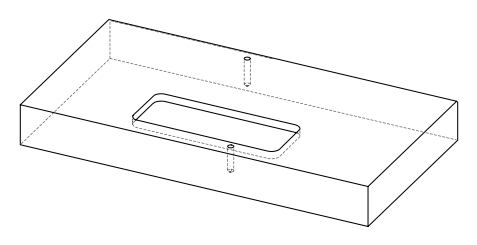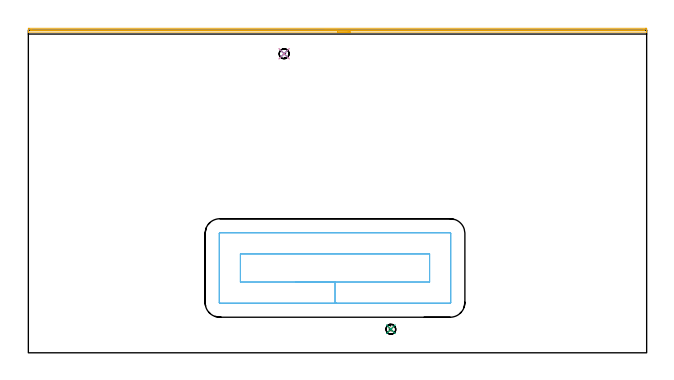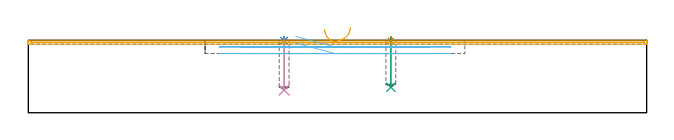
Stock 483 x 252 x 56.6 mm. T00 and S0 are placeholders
(PLAN: 6 operations, 3 tool changes, 11.8 min)
(1 SPOT_DRILL | STEP1POCKET | NXT0321_9005460120000 | 0.03 min | 1 mm3)
(2 SPOT_DRILL_1 | STEP1POCKET_1 | NXT0321_9005460120000 | 0.03 min | 0 mm3)
(3 DRILL_BLIND_HOLE_INTO_CENTER | STEP1POCKET | UGT0301_196 | 0.16 min | 1620 mm3)
(4 DRILL_BLIND_HOLE_INTO_CENTER_1 | STEP1POCKET_1 | UGT0301_196 | 0.17 min | 1721 mm3)
(5 AREA_MILL | FG_CHAMFER_SURFACE | UGT0205_001 | 7.87 min | 2173 mm3)
(6 MILL_RECTANGULAR_POCKET | POCKET_RECTANGULAR_STRAIGHT | UGT0201_105 | Follow Part, ap 5.5, ae 75% | 3.57 min | 161119 mm3)
(TOOL NXT0321_9005460120000 | NC Spot Drill, 142deg, 12mm, Carbide, Uncoated | D12 PA142 FL30 Z2)
(TOOL UGT0301_196 | Twist Drill 7.7 mm | D7.7 PA118 FL73 Z2)
(TOOL UGT0205_001 | Chamfer Mill 20 x 3 x 45 deg. | D20 FL50 Z2)
(TOOL UGT0201_105 | End Mill 22 mm | D22 FL25 Z2)
(OP 1 SPOT_DRILL)
G17 G21 G94 G90
T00 M6
G54
G17 G0 G90 X283.2 Y18.4 S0 M3
G43 Z66.6 H0
G94 G81 G98 Z56.269 F250. R59.6
G80
M5
M2
(OP 2 SPOT_DRILL_1)
G17 G21 G94 G90
T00 M6
G54
G17 G0 G90 X199.8 Y233.6 S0 M3
G43 Z66.6 H0
G94 G81 G98 Z56.269 F250. R59.6
G80
M5
M2
(OP 3 DRILL_BLIND_HOLE_INTO_CENTER)
G17 G21 G94 G90
T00 M6
G54
G17 G0 G90 X283.2 Y18.4 S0 M3
G43 Z66.6 H0
G94 G81 G98 Z19.9 F250. R58.6
G80
M5
M2
(OP 4 DRILL_BLIND_HOLE_INTO_CENTER_1)
G17 G21 G94 G90
T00 M6
G54
G17 G0 G90 X199.8 Y233.6 S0 M3
G43 Z66.6 H0
G94 G81 G98 Z17.7 F250. R58.6
G80
M5
M2
(OP 5 AREA_MILL)
G17 G21 G94 G90
T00 M6
G54
G17 G0 G90 X251.5 Y250.5 S1061 M3
G43 Z66.6 H0
G94 G1 X251.462 Z65.728 F250.
X251.348 Z64.863
X251.159 Z64.012
X250.897 Z63.18
X250.563 Z62.374
X250.16 Z61.6
X249.691 Z60.864
X249.16 Z60.172
X248.571 Z59.529
X247.928 Z58.939
X247.236 Z58.408
X246.5 Z57.94
X245.726 Z57.537
X244.92 Z57.203
X244.088 Z56.941
X243.236 Z56.752
X242.372 Z56.638
X241.5 Z56.6
X0.177
X0.01 Y250.503 Z56.588
X0.007 Y250.561 Z56.53
X0. Y250.982 Z56.118
Y251.292 Z55.808
Y252. Z55.095
Y253.246 Z53.851
X0.002 Y253.491 Z53.605
X0.481 Y253.5 Z53.6
X482.376
X482.519 Y253.499 Z53.601
X482.998 Y253.491 Z53.605
X483. Y253.246 Z53.851
Y252.893 Z54.204
Y252.354 Z54.742
Y252. Z55.095
Y251.292 Z55.808
Y250.982 Z56.118
Y250.564 Z56.528
X482.99 Y250.503 Z56.588
X482.823 Y250.5 Z56.6
X241.5
Y251.914 Z55.186
X2.326 Y251.915 Z55.185
X2.154 Y251.916 Z55.184
X2.04 Y251.919 Z55.181
X2.008 Y251.922 Z55.178
X2.005 Y251.925 Z55.175
X2.003 Y251.941 Z55.159
Y252. Z55.1
X2.006 Y252.051 Z55.049
X2.009 Y252.071 Z55.029
X2.07 Y252.079 Z55.021
X2.24 Y252.084 Z55.016
X2.326 Y252.085 Z55.015
X480.674 Y252.086 Z55.014
X480.846 Y252.084 Z55.016
X480.96 Y252.081 Z55.019
X480.992 Y252.078 Z55.022
X480.994 Y252.075 Z55.025
X480.997 Y252.059 Z55.041
Y252. Z55.1
X480.994 Y251.949 Z55.151
X480.991 Y251.929 Z55.171
X480.931 Y251.921 Z55.179
X480.76 Y251.916 Z55.184
X480.674 Y251.915 Z55.185
X241.5 Y251.914 Z55.186
X240.628 Z55.224
X239.763 Z55.338
X238.912 Z55.526
X238.08 Z55.789
X237.274 Z56.123
X236.5 Z56.525
X235.764 Z56.994
X235.072 Z57.525
X234.429 Z58.115
X233.84 Z58.758
X233.308 Z59.45
X232.84 Z60.186
X232.437 Z60.959
X232.103 Z61.765
X231.841 Z62.597
X231.652 Z63.449
X231.538 Z64.314
X231.5 Z65.186
G0 Z66.6
M5
M2
(OP 6 MILL_RECTANGULAR_POCKET)
G17 G21 G94 G90
T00 M6
G54
G17 G0 G90 X208.947 Y55.3 S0 M3
G43 Z66.6 H0
Z59.6
G94 G1 X239.55 Z51.4 F250.
X313.5 F500.
Y77.2
X165.6
Y55.3
X239.55
Y38.8
X329.5
G3 X330. Y39.3 R0.5
G1 Y93.2
G3 X329.5 Y93.7 R0.5
G1 X149.6
G3 X149.1 Y93.2 R0.5
G1 Y39.3
G3 X149.6 Y38.8 R0.5
G1 X239.55
X240.55
G0 X208.947 Y55.3 Z54.4
G1 X239.55 Z46.2 F250.
X313.5 F500.
Y77.2
X165.6
Y55.3
X239.55
Y38.8
X329.5
G3 X330. Y39.3 R0.5
G1 Y93.2
G3 X329.5 Y93.7 R0.5
G1 X149.6
G3 X149.1 Y93.2 R0.5
G1 Y39.3
G3 X149.6 Y38.8 R0.5
G1 X239.55
X240.55
G0 Z66.6
M5
M2
